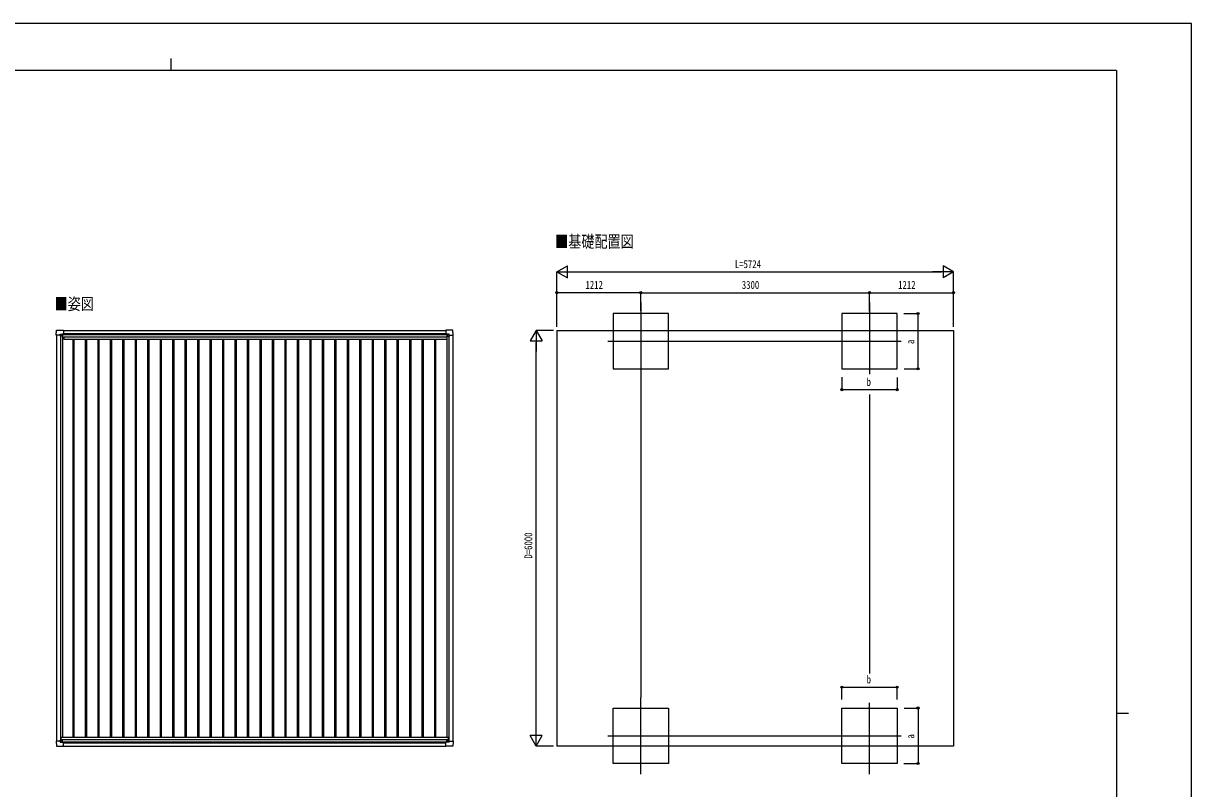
# Model space of a CAD drawing. Units: millimetres, scale not verified. Extents: x -14718 to 14718, y -10395 to 10395.
# Drawn here: x -2143 to 14718, y -653 to 10395 of the extents above; entities that cross this region are included whole.
import ezdxf
from ezdxf.enums import TextEntityAlignment as Align

# ---------------------------------------------------------------- set-up
doc = ezdxf.new("R2010")
doc.units = ezdxf.units.MM
doc.header["$LTSCALE"] = 50
for name, color, linetype in [('0-2_USER1', 3, 'Continuous'), ('0-3_YKK_12', 2, 'Continuous'), ('0-4_YKK_13', 4, 'Continuous'), ('0-5_YKK_A1', 4, 'Continuous'), ('0-6_YKK_D', 6, 'Continuous'), ('0-7_YKK_ZWAK', 7, 'Continuous')]:
    doc.layers.add(name, color=color, linetype=linetype)
doc.styles.add('ＭＳ ゴシック', font='')
doc.styles.get('ＭＳ ゴシック').set_extended_font_data('MS Gothic')

msp = doc.modelspace()

# ---------------------------------------------------------------- linework, layer by layer
at = {"layer": '0-3_YKK_12'}
for p, q in [((6768.78, 6363.34), (6768.78, 5256.68)), ((10068.78, 6363.34), (10068.78, 5331.68)), ((6291.85, 5807.08), (10525.44, 5807.08)), ((6768.78, -445.1), (6768.78, 661.56)), ((10068.78, -445.1), (10068.78, 586.56)), ((6291.85, 111.16), (10525.44, 111.16))]:
    msp.add_line(p, q, dxfattribs=at)
at = {"layer": '0-4_YKK_13'}
for p, q in [((-1612.05, 5891.56), (-1612.05, 5908)), ((-1611.05, 5909), (-1581.14, 5909)), ((-1580.43, 5908.71), (-1579.43, 5907.7)), ((-1579.43, 5907.7), (-1579.43, 5878.06)), ((-1579.43, 5905.91), (-1564.64, 5905.91)), ((-1564.61, 5905.91), (-1563.89, 5905.95)), ((-1564.28, 5964.91), (-1563.43, 5964.06)), ((-1563.43, 5964.06), (-1563.43, 5906.46)), ((-1563.43, 5906.46), (-1563.43, 5906.44)), ((3953.62, 5964.91), (3952.77, 5964.06)), ((3952.77, 5964.06), (3952.77, 5906.46)), ((3952.77, 5906.46), (3952.77, 5906.44)), ((3953.95, 5905.91), (3953.23, 5905.95)), ((3968.77, 5905.91), (3953.98, 5905.91)), ((3969.77, 5908.71), (3968.77, 5907.7)), ((3968.77, 5907.7), (3968.77, 5878.06)), ((4000.39, 5909), (3970.48, 5909)), ((4001.39, 5891.56), (4001.39, 5908)), ((-1670.43, 5891.56), (-1671.25, 5892.39)), ((-1612.05, 5891.56), (-1670.43, 5891.56)), ((-1612.05, 5891.56), (-1612.05, 5878.56)), ((-1586.45, 5886.02), (-1586.45, 5885.06)), ((3975.79, 5886.02), (3975.79, 5885.06)), ((4001.39, 5891.56), (4001.39, 5878.56)), ((4001.39, 5891.56), (4059.77, 5891.56)), ((4059.77, 5891.56), (4060.59, 5892.39)), ((-1670.43, 34.17), (-1671.25, 33.34)), ((-1612.05, 34.17), (-1670.43, 34.17)), ((-1612.05, 34.17), (-1612.05, 47.17)), ((-1612.05, 34.17), (-1612.05, 17.73)), ((-1611.05, 16.73), (-1581.14, 16.73)), ((-1586.45, 39.71), (-1586.45, 40.67)), ((-1580.43, 17.03), (-1579.43, 18.03)), ((-1579.43, 18.03), (-1579.43, 47.67)), ((-1579.43, 19.83), (-1564.64, 19.83)), ((-1564.61, 19.82), (-1563.89, 19.78)), ((-1563.43, 19.27), (-1563.43, 19.29)), ((-1563.43, -38.33), (-1563.43, 19.27)), ((3952.78, 19.16), (3952.78, 19.18)), ((3952.78, -38.44), (3952.78, 19.16)), ((3953.96, 19.71), (3953.24, 19.67)), ((3968.78, 19.71), (3953.99, 19.71)), ((3968.78, 17.92), (3968.78, 47.56)), ((3969.78, 16.92), (3968.78, 17.92)), ((4000.41, 16.62), (3970.49, 16.62)), ((3975.8, 39.6), (3975.8, 40.56)), ((4001.41, 34.06), (4001.41, 47.06)), ((4001.41, 34.06), (4059.78, 34.06)), ((4001.41, 34.06), (4001.41, 17.62)), ((4059.78, 34.06), (4060.61, 33.23)), ((-1564.28, -39.18), (-1563.43, -38.33)), ((3953.64, -39.29), (3952.78, -38.44))]:
    msp.add_line(p, q, dxfattribs=at)
for points in [[(-1671.25, 5892.39), (-1671.37, 5892.5), (-1666.96, 5964.59)], [(-1666.46, 5965.06), (-1564.43, 5965.06), (-1564.28, 5964.91)], [(4055.8, 5965.06), (3953.77, 5965.06), (3953.62, 5964.91)], [(4060.59, 5892.39), (4060.71, 5892.5), (4056.3, 5964.59)], [(-1579.93, 5877.56), (-1609.49, 5877.56), (-1611.05, 5877.56), (-1612.05, 5878.56)], [(-1588.37, 5886.98), (-1589.33, 5886.98), (-1589.33, 5887.94), (-1588.37, 5887.94)], [(-1587.41, 5888.9), (-1587.41, 5889.86), (-1586.45, 5889.86), (-1586.45, 5888.9)], [(-1586.45, 5885.06), (-1587.41, 5885.06), (-1587.41, 5886.02)], [(-1585.49, 5887.94), (-1584.53, 5887.94), (-1584.53, 5886.98), (-1585.49, 5886.98)], [(3969.27, 5877.56), (3998.83, 5877.56), (4000.39, 5877.56), (4001.39, 5878.56)], [(3974.83, 5887.94), (3973.87, 5887.94), (3973.87, 5886.98), (3974.83, 5886.98)], [(3976.75, 5888.9), (3976.75, 5889.86), (3975.79, 5889.86), (3975.79, 5888.9)], [(3975.79, 5885.06), (3976.75, 5885.06), (3976.75, 5886.02)], [(3977.71, 5886.98), (3978.67, 5886.98), (3978.67, 5887.94), (3977.71, 5887.94)], [(-1671.25, 33.34), (-1671.37, 33.23), (-1666.96, -38.86)], [(-1579.93, 48.17), (-1609.49, 48.17), (-1611.05, 48.17), (-1612.05, 47.17)], [(-1588.37, 38.75), (-1589.33, 38.75), (-1589.33, 37.79), (-1588.37, 37.79)], [(-1586.45, 40.67), (-1587.41, 40.67), (-1587.41, 39.71)], [(-1587.41, 36.83), (-1587.41, 35.87), (-1586.45, 35.87), (-1586.45, 36.83)], [(-1585.49, 37.79), (-1584.53, 37.79), (-1584.53, 38.75), (-1585.49, 38.75)], [(3969.28, 48.06), (3998.84, 48.06), (4000.4, 48.06), (4001.41, 47.06)], [(3974.84, 37.68), (3973.88, 37.68), (3973.88, 38.64), (3974.84, 38.64)], [(3975.8, 40.56), (3976.76, 40.56), (3976.76, 39.6)], [(3976.76, 36.72), (3976.76, 35.76), (3975.8, 35.76), (3975.8, 36.72)], [(3977.72, 38.64), (3978.68, 38.64), (3978.68, 37.68), (3977.72, 37.68)], [(4060.61, 33.23), (4060.72, 33.12), (4056.31, -38.97)], [(-1666.46, -39.33), (-1564.43, -39.33), (-1564.28, -39.18)], [(4055.81, -39.44), (3953.78, -39.44), (3953.64, -39.29)]]:
    msp.add_lwpolyline(points, dxfattribs=at)
for centre in [(-1586.93, 5887.46), (3976.27, 5887.46), (-1586.93, 38.27), (3976.28, 38.16)]:
    msp.add_circle(centre, 5.3, dxfattribs=at)
for centre, radius, start, end in [((-1666.46, 5964.56), 0.5, 90, 176.5), ((-1564.64, 5906.41), 0.5, 270, 273.5), ((3953.98, 5906.41), 0.5, 266.5, 270), ((4055.8, 5964.56), 0.5, 3.5, 90), ((-1588.37, 5888.9), 0.96, 270, 0), ((-1588.37, 5886.02), 0.96, 0, 90), ((-1585.49, 5888.9), 0.96, 180, 270), ((-1585.49, 5886.02), 0.96, 90, 180), ((-1579.93, 5878.06), 0.5, 270, 315), ((-1579.93, 5878.06), 0.5, 315, 0), ((3969.27, 5878.06), 0.5, 180, 225), ((3969.27, 5878.06), 0.5, 225, 270), ((3974.83, 5888.9), 0.96, 270, 0), ((3974.83, 5886.02), 0.96, 0, 90), ((3977.71, 5888.9), 0.96, 180, 270), ((3977.71, 5886.02), 0.96, 90, 180), ((-1588.37, 39.71), 0.96, 270, 0), ((-1588.37, 36.83), 0.96, 0, 90), ((-1585.49, 39.71), 0.96, 180, 270), ((-1585.49, 36.83), 0.96, 90, 180), ((-1579.93, 47.67), 0.5, 45, 90), ((-1579.93, 47.67), 0.5, 0, 45), ((-1564.64, 19.33), 0.5, 86.5, 90), ((3953.99, 19.21), 0.5, 90, 93.5), ((3969.28, 47.56), 0.5, 135, 180), ((3969.28, 47.56), 0.5, 90, 135), ((3974.84, 39.6), 0.96, 270, 0), ((3974.84, 36.72), 0.96, 0, 90), ((3977.72, 39.6), 0.96, 180, 270), ((3977.72, 36.72), 0.96, 90, 180), ((-1666.46, -38.83), 0.5, 183.5, 270), ((4055.81, -38.94), 0.5, 270, 356.5)]:
    msp.add_arc(centre, radius, start, end, dxfattribs=at)
for centre, major_axis, ratio, start_param, end_param in [((-1611.05, 5908), (-0.71, 0.71), 0.99628, 5.49965061, 7.06672), ((-1581.14, 5908), (0, 1), 0.998135, 5.49778714, 6.28318531), ((-1563.93, 5906.45), (0.368, -0.347), 0.974973, 5.45460589, 7.02540222), ((3953.27, 5906.45), (-0.368, -0.347), 0.974973, 5.5409684, 7.11176473), ((3970.48, 5908), (0, 1), 0.998135, 6.28318531, 7.06858347), ((4000.39, 5908), (0.71, 0.71), 0.99628, 5.49965061, 7.06672), ((-1611.05, 17.74), (-0.71, -0.71), 0.99628, 5.49965061, 7.06672), ((-1581.14, 17.74), (0, -1), 0.998135, 6.28318531, 7.06858347), ((-1563.93, 19.28), (0.368, 0.347), 0.974973, 5.5409684, 7.11176473), ((3953.28, 19.17), (-0.368, 0.347), 0.974973, 5.45460589, 7.02540222), ((3970.49, 17.62), (0, -1), 0.998135, 5.49778714, 6.28318531), ((4000.4, 17.62), (0.71, -0.71), 0.99628, 5.49965061, 7.06672)]:
    msp.add_ellipse(centre, major_axis=major_axis, ratio=ratio, start_param=start_param, end_param=end_param, dxfattribs=at)
at = {"layer": '0-5_YKK_A1'}
for p, q in [((-1579.43, 5904.54), (3968.77, 5904.54)), ((-1579.43, 5902.75), (3968.77, 5902.75)), ((-1563.43, 5961.93), (3952.77, 5961.93)), ((-1563.43, 5915.88), (3952.77, 5915.88)), ((5556.78, 5961.93), (11280.78, 5961.93)), ((5556.78, 5961.93), (5556.78, -38.07)), ((11280.78, 5961.93), (11280.78, -38.07)), ((-1667.43, 5891.56), (-1667.43, 34.17)), ((-1607.43, 5877.56), (-1607.43, 48.17)), ((-1580.43, 5877.56), (-1580.43, 89.84)), ((-1580.43, 5846.93), (-1561.43, 5846.93)), ((-1561.43, 5869.22), (3967.57, 5869.22)), ((-1561.43, 5869.22), (-1561.43, 5834.36)), ((-1561.43, 5834.36), (3967.57, 5834.36)), ((-1431.02, 5834.36), (-1431.02, 89.84)), ((-1413.23, 5834.36), (-1413.23, 89.84)), ((-1251.02, 5834.36), (-1251.02, 89.84)), ((-1233.23, 5834.36), (-1233.23, 89.84)), ((-1071.02, 5834.36), (-1071.02, 89.84)), ((-1053.23, 5834.36), (-1053.23, 89.84)), ((-891.02, 5834.36), (-891.02, 89.84)), ((-873.23, 5834.36), (-873.23, 89.84)), ((-711.02, 5834.36), (-711.02, 89.84)), ((-693.23, 5834.36), (-693.23, 89.84)), ((-531.02, 5834.36), (-531.02, 89.84)), ((-513.23, 5834.36), (-513.23, 89.84)), ((-351.02, 5834.36), (-351.02, 89.84)), ((-333.23, 5834.36), (-333.23, 89.84)), ((-171.02, 5834.36), (-171.02, 89.84)), ((-153.23, 5834.36), (-153.23, 89.84)), ((8.98, 5834.36), (8.98, 89.84)), ((26.77, 5834.36), (26.77, 89.84)), ((188.98, 5834.36), (188.98, 89.84)), ((206.77, 5834.36), (206.77, 89.84)), ((368.98, 5834.36), (368.98, 89.84)), ((386.77, 5834.36), (386.77, 89.84)), ((548.98, 5834.36), (548.98, 89.84)), ((566.77, 5834.36), (566.77, 89.84)), ((728.98, 5834.36), (728.98, 89.84)), ((746.77, 5834.36), (746.77, 89.84)), ((908.98, 5834.36), (908.98, 89.84)), ((926.77, 5834.36), (926.77, 89.84)), ((1088.98, 5834.36), (1088.98, 89.84)), ((1106.77, 5834.36), (1106.77, 89.84)), ((1268.98, 5834.36), (1268.98, 89.84)), ((1286.77, 5834.36), (1286.77, 89.84)), ((1448.98, 5834.36), (1448.98, 89.84)), ((1466.77, 5834.36), (1466.77, 89.84)), ((1628.98, 5834.36), (1628.98, 89.84)), ((1646.77, 5834.36), (1646.77, 89.84)), ((1808.98, 5834.36), (1808.98, 89.84)), ((1826.77, 5834.36), (1826.77, 89.84)), ((1988.98, 5834.36), (1988.98, 89.84)), ((2006.77, 5834.36), (2006.77, 89.84)), ((2168.98, 5834.36), (2168.98, 89.84)), ((2186.77, 5834.36), (2186.77, 89.84)), ((2348.98, 5834.36), (2348.98, 89.84)), ((2366.77, 5834.36), (2366.77, 89.84)), ((2528.98, 5834.36), (2528.98, 89.84)), ((2546.77, 5834.36), (2546.77, 89.84)), ((2708.98, 5834.36), (2708.98, 89.84)), ((2726.77, 5834.36), (2726.77, 89.84)), ((2888.98, 5834.36), (2888.98, 89.84)), ((2906.77, 5834.36), (2906.77, 89.84)), ((3068.98, 5834.36), (3068.98, 89.84)), ((3086.77, 5834.36), (3086.77, 89.84)), ((3248.98, 5834.36), (3248.98, 89.84)), ((3266.77, 5834.36), (3266.77, 89.84)), ((3428.98, 5834.36), (3428.98, 89.84)), ((3446.77, 5834.36), (3446.77, 89.84)), ((3608.98, 5834.36), (3608.98, 89.84)), ((3626.77, 5834.36), (3626.77, 89.84)), ((3788.98, 5834.36), (3788.98, 89.84)), ((3806.77, 5834.36), (3806.77, 89.84)), ((3967.57, 5869.22), (3967.57, 5834.36)), ((3967.57, 5846.93), (3969.77, 5846.93)), ((3969.77, 5877.56), (3969.77, 89.84)), ((3996.77, 5877.56), (3996.77, 48.06)), ((4056.77, 5891.56), (4056.79, 34.06)), ((-1600.33, 89.84), (3989.67, 89.84)), ((-1600.33, 89.84), (-1600.33, 48.17)), ((-1600.33, 55.16), (3989.67, 55.16)), ((-1579.43, 23.02), (3968.78, 23.02)), ((-1563.43, 10.27), (3952.78, 10.27)), ((3989.67, 89.84), (3989.67, 48.06)), ((-1563.43, -38.07), (3952.78, -38.07)), ((11280.78, -38.07), (5556.78, -38.07))]:
    msp.add_line(p, q, dxfattribs=at)
for points in [[(6368.98, 5407.08), (7168.98, 5407.08), (7168.98, 6207.08), (6368.98, 6207.08)], [(9668.98, 5407.08), (10468.98, 5407.08), (10468.98, 6207.08), (9668.98, 6207.08)], [(6368.98, 511.16), (7168.98, 511.16), (7168.98, -288.84), (6368.98, -288.84)], [(9668.98, 511.16), (10468.98, 511.16), (10468.98, -288.84), (9668.98, -288.84)]]:
    msp.add_lwpolyline(points, close=True, dxfattribs=at)
at = {"layer": '0-6_YKK_D'}
for p, q in [((5556.78, 6807.08), (5708.33, 6894.58)), ((5556.78, 6011.93), (5556.78, 6808.08)), ((5556.78, 6807.08), (5708.33, 6719.58)), ((5556.78, 6807.08), (5859.89, 6807.08)), ((5708.33, 6719.58), (5708.33, 6894.58)), ((5731.78, 6807.08), (11105.78, 6807.08)), ((11280.78, 6807.08), (10977.67, 6807.08)), ((11280.78, 6807.08), (11129.22, 6894.58)), ((11129.22, 6894.58), (11129.22, 6719.58)), ((11280.78, 6807.08), (11129.22, 6719.58)), ((11280.78, 6011.93), (11280.78, 6808.08)), ((5556.78, 6012.93), (5556.78, 6508.08)), ((6768.78, 6507.08), (5556.78, 6507.08)), ((6768.78, 6243.5), (6768.78, 6508.08)), ((6768.78, 6243.5), (6768.78, 6508.08)), ((6768.78, 6507.08), (10068.78, 6507.08)), ((10068.78, 6241.66), (10068.78, 6508.08)), ((10068.78, 6241.66), (10068.78, 6508.08)), ((10068.78, 6507.08), (11280.78, 6507.08)), ((11280.78, 6011.93), (11280.78, 6508.08)), ((10564.71, 6207.08), (10769.98, 6207.08)), ((10768.98, 5407.08), (10768.98, 6207.08)), ((5256.78, 5961.93), (5169.28, 5810.38)), ((5506.78, 5961.93), (5255.78, 5961.93)), ((5256.78, 5961.93), (5344.28, 5810.38)), ((5256.78, 5961.93), (5256.78, 5658.82)), ((5169.28, 5810.38), (5344.28, 5810.38)), ((5256.78, 136.93), (5256.78, 5786.93)), ((10569.8, 5407.08), (10769.98, 5407.08)), ((6768.78, 5256.18), (6768.78, 662.06)), ((9668.98, 5284.99), (9668.98, 5106.08)), ((10468.98, 5283.06), (10468.98, 5106.08)), ((9668.98, 5107.08), (10468.98, 5107.08)), ((10068.78, 5038.45), (10068.78, 1009.32)), ((9668.98, 633.25), (9668.98, 812.16)), ((9668.98, 811.16), (10468.98, 811.16)), ((10468.98, 635.18), (10468.98, 812.16)), ((10569.8, 511.16), (10769.98, 511.16)), ((10768.98, 511.16), (10768.98, -288.84)), ((5256.78, -38.07), (5256.78, 265.04)), ((5256.78, -38.07), (5169.28, 113.49)), ((5344.28, 113.49), (5169.28, 113.49)), ((5256.78, -38.07), (5344.28, 113.49)), ((5506.78, -38.07), (5255.78, -38.07)), ((10564.71, -288.84), (10769.98, -288.84))]:
    msp.add_line(p, q, dxfattribs=at)
for centre in [(5556.78, 6507.08), (6768.78, 6507.08), (6768.78, 6507.08), (10068.78, 6507.08), (10068.78, 6507.08), (11280.78, 6507.08), (10768.98, 6207.08), (10768.98, 5407.08), (9668.98, 5107.08), (10468.98, 5107.08), (9668.98, 811.16), (10468.98, 811.16), (10768.98, 511.16), (10768.98, -288.84)]:
    msp.add_circle(centre, 14.88, dxfattribs=at)
at = {"layer": '0-7_YKK_ZWAK'}
for p, q in [((-17.43, 9887.5), (-17.43, 9712.5)), ((13632.57, 9712.5), (-13667.43, 9712.5)), ((13632.57, 9712.5), (13632.57, -8837.5)), ((13632.57, 437.5), (13807.57, 437.5))]:
    msp.add_line(p, q, dxfattribs=at)
msp.add_lwpolyline([(-14717.5, -10395), (14717.5, -10395), (14717.5, 10395), (-14717.5, 10395)], close=True, dxfattribs=at)

# ---------------------------------------------------------------- texts
at = {"layer": '0-2_USER1', "style": 'ＭＳ ゴシック', "width": 0.8}
for s, p in [('■基礎配置図', (5531.57, 7106.53)), ('■姿図', (-1692.64, 6206.53))]:
    msp.add_text(s, height=173.2, dxfattribs=at).set_placement(p, align=Align.BOTTOM_LEFT)
at = {"layer": '0-6_YKK_D', "style": 'ＭＳ ゴシック', "width": 0.8}
for s, p in [('L=5724', (8124.78, 6827.08)), ('1212', (5969.58, 6527.08)), ('3300', (8225.58, 6527.08)), ('1212', (10481.58, 6527.08)), ('b', (10026.98, 5127.08)), ('b', (10026.98, 831.16))]:
    msp.add_text(s, height=115.5, dxfattribs=at).set_placement(p, align=Align.BOTTOM_LEFT)
for s, p in [('a', (10748.98, 5765.08)), ('D=6000', (5236.78, 2667.93)), ('a', (10748.98, 69.16))]:
    msp.add_text(s, height=115.5, rotation=90, dxfattribs=at).set_placement(p, align=Align.BOTTOM_LEFT)

doc.saveas('drawing.dxf')
